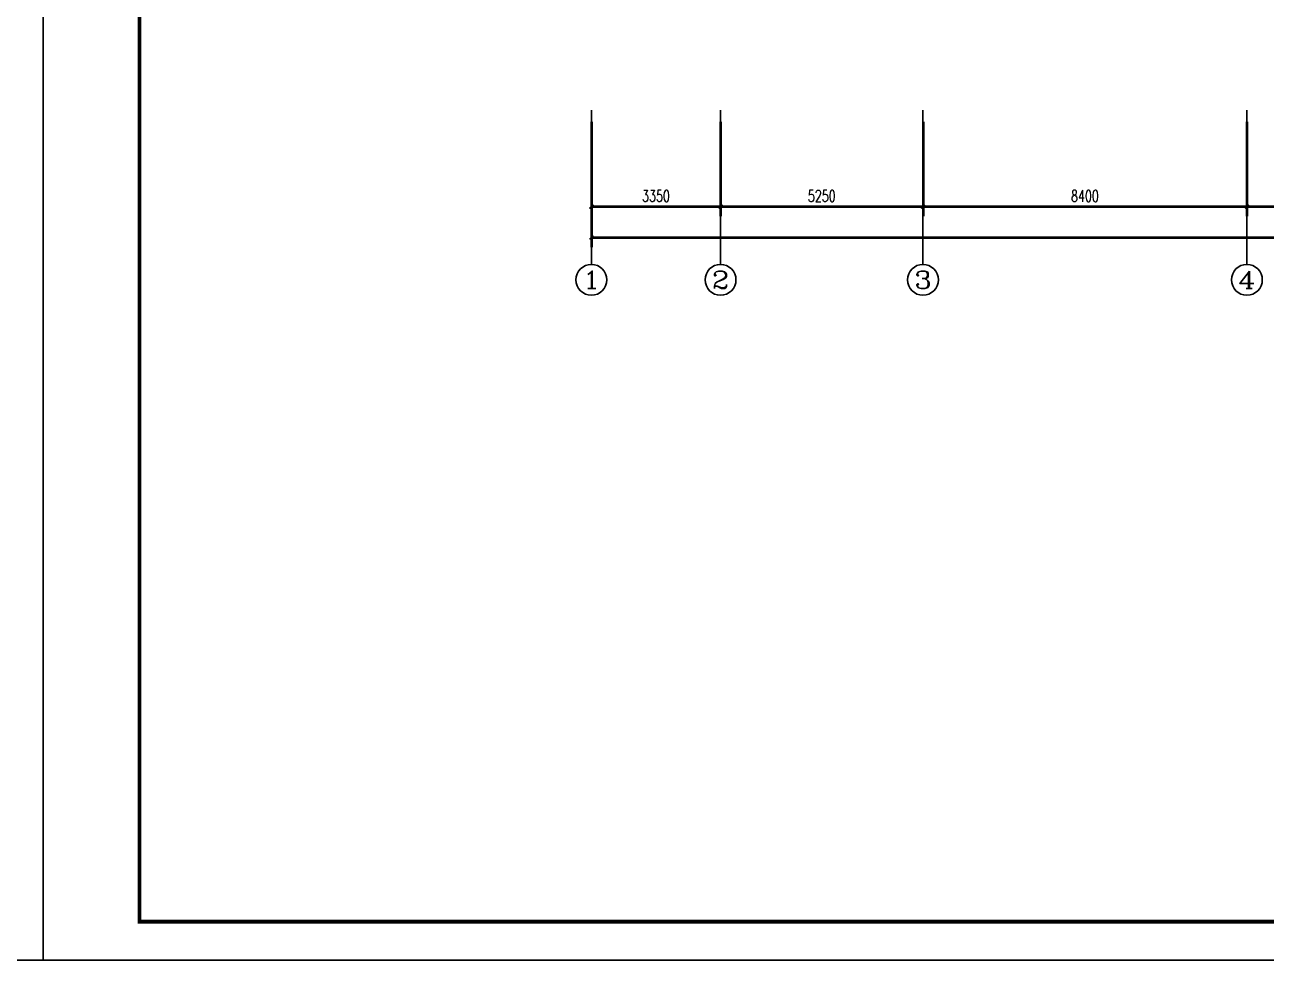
# Model space of a CAD drawing. Extents: x 491024 to 1725648, y 860327 to 1705161.
# Drawn here: x 744838 to 777031, y 993519 to 1017767 of the extents above; entities that cross this region are included whole.
import ezdxf
from ezdxf.enums import TextEntityAlignment as Align

# ---------------------------------------------------------------- set-up
doc = ezdxf.new("R2010")
doc.units = 0
doc.header["$LTSCALE"] = 1000
doc.header["$MEASUREMENT"] = 0
doc.layers.get('Defpoints').update_dxf_attribs({"color": 8})
for name, color, linetype in [('AXIS', 8, 'Continuous'), ('AXIS_TEXT', 8, 'Continuous'), ('C-AXIS(轴号)', 8, 'Continuous'), ('C-AXIS-T(字)', 8, 'Continuous'), ('图框', 140, 'Continuous')]:
    doc.layers.add(name, color=color, linetype=linetype)
doc.layers.add('WALL', color=8, linetype='Continuous', lineweight=40)
doc.styles.add('_TCH_AXIS', font='COMPLEX', dxfattribs={"bigfont": 'GBCBIG'})
doc.styles.add('_TCH_DIM_T3', font='SIMPLEX', dxfattribs={"width": 0.705882, "bigfont": 'GBCBIG'})
doc.styles.add('COMPLEX', font='COMPLEX')
doc.dimstyles.new('_TCH_ARCH&&100', dxfattribs={"dimtxt": 297.5, "dimasz": 100, "dimexe": 250, "dimexo": 300, "dimgap": 126.25, "dimtad": 1, "dimdec": 0, "dimzin": 0, "dimdsep": 46, "dimtxsty": '_TCH_DIM_T3', "dimblk": 'ARCHTICK', "dimcen": 0.09, "dimclrt": 7, "dimazin": 2, "dimtfac": 1, "dimtdec": 0, "dimtix": 1, "dimtmove": 2, "dimatfit": 3, "dimfxl": 1, "dimtolj": 1, "dimtzin": 0, "dimarcsym": 0})

# ---------------------------------------------------------------- blocks, each defined once
blk = doc.blocks.new('_ArchTick')
at = {"color": 0, "linetype": 'ByBlock', "const_width": 0.4}
blk.add_lwpolyline([(-0.5, -0.5), (0.5, 0.5)], dxfattribs=at)
blk = doc.blocks.new('*D126')
at = {"layer": 'AXIS', "color": 0, "lineweight": -2, "transparency": 16777216}
for p, q in [((1293188, 979639), (1293188, 976389)), ((1365088, 979639), (1365088, 976389)), ((1293188, 976639), (1365088, 976639))]:
    blk.add_line(p, q, dxfattribs=at)
at = {"layer": 'Defpoints', "color": 0, "transparency": 16777216}
for p in [(1293188, 979939), (1365088, 979939), (1365088, 976639)]:
    blk.add_point(p, dxfattribs=at)
at = {"layer": 'AXIS', "color": 0, "lineweight": -2, "transparency": 16777216, "xscale": 100, "yscale": 100, "zscale": 100, "rotation": 180}
blk.add_blockref('_ArchTick', (1293188, 976639), dxfattribs=at)
at = {"layer": 'AXIS', "color": 0, "lineweight": -2, "transparency": 16777216, "xscale": 100, "yscale": 100, "zscale": 100}
blk.add_blockref('_ArchTick', (1365088, 976639), dxfattribs=at)
at = {"layer": 'AXIS', "color": 7, "transparency": 16777216, "insert": (1329138, 976914), "char_height": 297.5, "attachment_point": 5, "style": '_TCH_DIM_T3'}
blk.add_mtext('\\A1;71900', dxfattribs=at)
blk = doc.blocks.new('*D125')
at = {"layer": 'AXIS', "color": 0, "lineweight": -2, "transparency": 16777216}
for p, q in [((1293188, 979639), (1293188, 977189)), ((1296538, 979639), (1296538, 977189)), ((1293188, 977439), (1296538, 977439))]:
    blk.add_line(p, q, dxfattribs=at)
at = {"layer": 'Defpoints', "color": 0, "transparency": 16777216}
for p in [(1293188, 979939), (1296538, 979939), (1296538, 977439)]:
    blk.add_point(p, dxfattribs=at)
at = {"layer": 'AXIS', "color": 0, "lineweight": -2, "transparency": 16777216, "xscale": 100, "yscale": 100, "zscale": 100, "rotation": 180}
blk.add_blockref('_ArchTick', (1293188, 977439), dxfattribs=at)
at = {"layer": 'AXIS', "color": 0, "lineweight": -2, "transparency": 16777216, "xscale": 100, "yscale": 100, "zscale": 100}
blk.add_blockref('_ArchTick', (1296538, 977439), dxfattribs=at)
at = {"layer": 'AXIS', "color": 7, "transparency": 16777216, "insert": (1294863, 977714), "char_height": 297.5, "attachment_point": 5, "style": '_TCH_DIM_T3'}
blk.add_mtext('\\A1;3350', dxfattribs=at)
blk = doc.blocks.new('*D124')
at = {"layer": 'AXIS', "color": 0, "lineweight": -2, "transparency": 16777216}
for p, q in [((1296538, 979639), (1296538, 977189)), ((1301788, 979639), (1301788, 977189)), ((1296538, 977439), (1301788, 977439))]:
    blk.add_line(p, q, dxfattribs=at)
at = {"layer": 'Defpoints', "color": 0, "transparency": 16777216}
for p in [(1296538, 979939), (1301788, 979939), (1301788, 977439)]:
    blk.add_point(p, dxfattribs=at)
at = {"layer": 'AXIS', "color": 0, "lineweight": -2, "transparency": 16777216, "xscale": 100, "yscale": 100, "zscale": 100, "rotation": 180}
blk.add_blockref('_ArchTick', (1296538, 977439), dxfattribs=at)
at = {"layer": 'AXIS', "color": 0, "lineweight": -2, "transparency": 16777216, "xscale": 100, "yscale": 100, "zscale": 100}
blk.add_blockref('_ArchTick', (1301788, 977439), dxfattribs=at)
at = {"layer": 'AXIS', "color": 7, "transparency": 16777216, "insert": (1299163, 977714), "char_height": 297.5, "attachment_point": 5, "style": '_TCH_DIM_T3'}
blk.add_mtext('\\A1;5250', dxfattribs=at)
blk = doc.blocks.new('*D123')
at = {"layer": 'AXIS', "color": 0, "lineweight": -2, "transparency": 16777216}
for p, q in [((1301788, 979639), (1301788, 977189)), ((1310188, 979639), (1310188, 977189)), ((1301788, 977439), (1310188, 977439))]:
    blk.add_line(p, q, dxfattribs=at)
at = {"layer": 'Defpoints', "color": 0, "transparency": 16777216}
for p in [(1301788, 979939), (1310188, 979939), (1310188, 977439)]:
    blk.add_point(p, dxfattribs=at)
at = {"layer": 'AXIS', "color": 0, "lineweight": -2, "transparency": 16777216, "xscale": 100, "yscale": 100, "zscale": 100, "rotation": 180}
blk.add_blockref('_ArchTick', (1301788, 977439), dxfattribs=at)
at = {"layer": 'AXIS', "color": 0, "lineweight": -2, "transparency": 16777216, "xscale": 100, "yscale": 100, "zscale": 100}
blk.add_blockref('_ArchTick', (1310188, 977439), dxfattribs=at)
at = {"layer": 'AXIS', "color": 7, "transparency": 16777216, "insert": (1305988, 977714), "char_height": 297.5, "attachment_point": 5, "style": '_TCH_DIM_T3'}
blk.add_mtext('\\A1;8400', dxfattribs=at)
blk = doc.blocks.new('*D122')
at = {"layer": 'AXIS', "color": 0, "lineweight": -2, "transparency": 16777216}
for p, q in [((1310188, 979639), (1310188, 977189)), ((1318588, 979639), (1318588, 977189)), ((1310188, 977439), (1318588, 977439))]:
    blk.add_line(p, q, dxfattribs=at)
at = {"layer": 'Defpoints', "color": 0, "transparency": 16777216}
for p in [(1310188, 979939), (1318588, 979939), (1318588, 977439)]:
    blk.add_point(p, dxfattribs=at)
at = {"layer": 'AXIS', "color": 0, "lineweight": -2, "transparency": 16777216, "xscale": 100, "yscale": 100, "zscale": 100, "rotation": 180}
blk.add_blockref('_ArchTick', (1310188, 977439), dxfattribs=at)
at = {"layer": 'AXIS', "color": 0, "lineweight": -2, "transparency": 16777216, "xscale": 100, "yscale": 100, "zscale": 100}
blk.add_blockref('_ArchTick', (1318588, 977439), dxfattribs=at)
at = {"layer": 'AXIS', "color": 7, "transparency": 16777216, "insert": (1314388, 977714), "char_height": 297.5, "attachment_point": 5, "style": '_TCH_DIM_T3'}
blk.add_mtext('\\A1;8400', dxfattribs=at)
blk = doc.blocks.new('_AXISO')
blk.add_circle((0, 0), 0.5)
at = {"layer": 'AXIS_TEXT', "style": 'COMPLEX', "width": 1.041667}
blk.add_attdef('A', text='', height=0.56, dxfattribs=at).set_placement((-0.25, -0.28), (0.25, -0.28), align=Align.FIT)
blk = doc.blocks.new('ASDFASDFAHHH')
at = {"layer": 'C-AXIS(轴号)', "color": 8}
for p, q in [((1293187.7, 979939.4), (1293187.7, 975939.4)), ((1296537.7, 979939.4), (1296537.7, 975939.4)), ((1301787.7, 979939.4), (1301787.7, 975939.4)), ((1310187.7, 979939.4), (1310187.7, 975939.4))]:
    blk.add_line(p, q, dxfattribs=at)
ref = blk.add_blockref('_AXISO', (1293187.7, 975539.4), dxfattribs=dict(at, xscale=800, yscale=800, zscale=800))
ref.add_attrib('A', '1', dxfattribs={"layer": 'C-AXIS-T(字)', "height": 452.5, "style": '_TCH_AXIS', "width": 2.333333}).set_placement((1292961.4, 975313.1), (1293414, 975313.1), align=Align.FIT)
ref = blk.add_blockref('_AXISO', (1296537.7, 975539.4), dxfattribs=dict(at, xscale=800, yscale=800, zscale=800))
ref.add_attrib('A', '2', dxfattribs={"layer": 'C-AXIS-T(字)', "height": 452.5, "style": '_TCH_AXIS', "width": 1.5}).set_placement((1296311.4, 975313.1), (1296764, 975313.1), align=Align.FIT)
ref = blk.add_blockref('_AXISO', (1301787.7, 975539.4), dxfattribs=dict(at, xscale=800, yscale=800, zscale=800))
ref.add_attrib('A', '3', dxfattribs={"layer": 'C-AXIS-T(字)', "height": 452.5, "style": '_TCH_AXIS', "width": 1.5}).set_placement((1301561.4, 975313.1), (1302014, 975313.1), align=Align.FIT)
ref = blk.add_blockref('_AXISO', (1310187.7, 975539.4), dxfattribs=dict(at, xscale=800, yscale=800, zscale=800))
ref.add_attrib('A', '4', dxfattribs={"layer": 'C-AXIS-T(字)', "height": 452.5, "style": '_TCH_AXIS', "width": 1.3125}).set_placement((1309961.4, 975313.1), (1310414, 975313.1), align=Align.FIT)
at = {"layer": 'AXIS', "color": 8}
for p1, p2, distance, picture, middle in [((1293187.7, 979939.4), (1365087.7, 979939.4), -3300, '*D126', (1329137.7, 976914.4)), ((1293187.7, 979939.4), (1296537.7, 979939.4), -2500, '*D125', (1294862.7, 977714.4)), ((1296537.7, 979939.4), (1301787.7, 979939.4), -2500, '*D124', (1299162.7, 977714.4)), ((1301787.7, 979939.4), (1310187.7, 979939.4), -2500, '*D123', (1305987.7, 977714.4)), ((1310187.7, 979939.4), (1318587.7, 979939.4), -2500, '*D122', (1314387.7, 977714.4))]:
    dim = blk.add_aligned_dim(p1=p1, p2=p2, distance=distance, dimstyle='_TCH_ARCH&&100', dxfattribs=at)
    dim.commit()
    dim.dimension.update_dxf_attribs({"geometry": picture, "text_midpoint": middle})

msp = doc.modelspace()

# ---------------------------------------------------------------- linework, layer by layer
at = {"layer": '图框'}
for points in [[(640213, 993518.7), (745313, 993518.7), (745313, 1052918.7), (640213, 1052918.7)], [(745313, 993518.7), (850413, 993518.7), (850413, 1052918.7), (745313, 1052918.7)]]:
    msp.add_lwpolyline(points, close=True, dxfattribs=at)
at = {"layer": '图框', "const_width": 100}
msp.add_lwpolyline([(747813, 994518.7), (849413, 994518.7), (849413, 1051918.7), (747813, 1051918.7)], close=True, dxfattribs=at)

# ---------------------------------------------------------------- block references
at = {"layer": 'WALL'}
msp.add_blockref('ASDFASDFAHHH', (-533656.7, 35616.7), dxfattribs=at)

doc.saveas('drawing.dxf')
